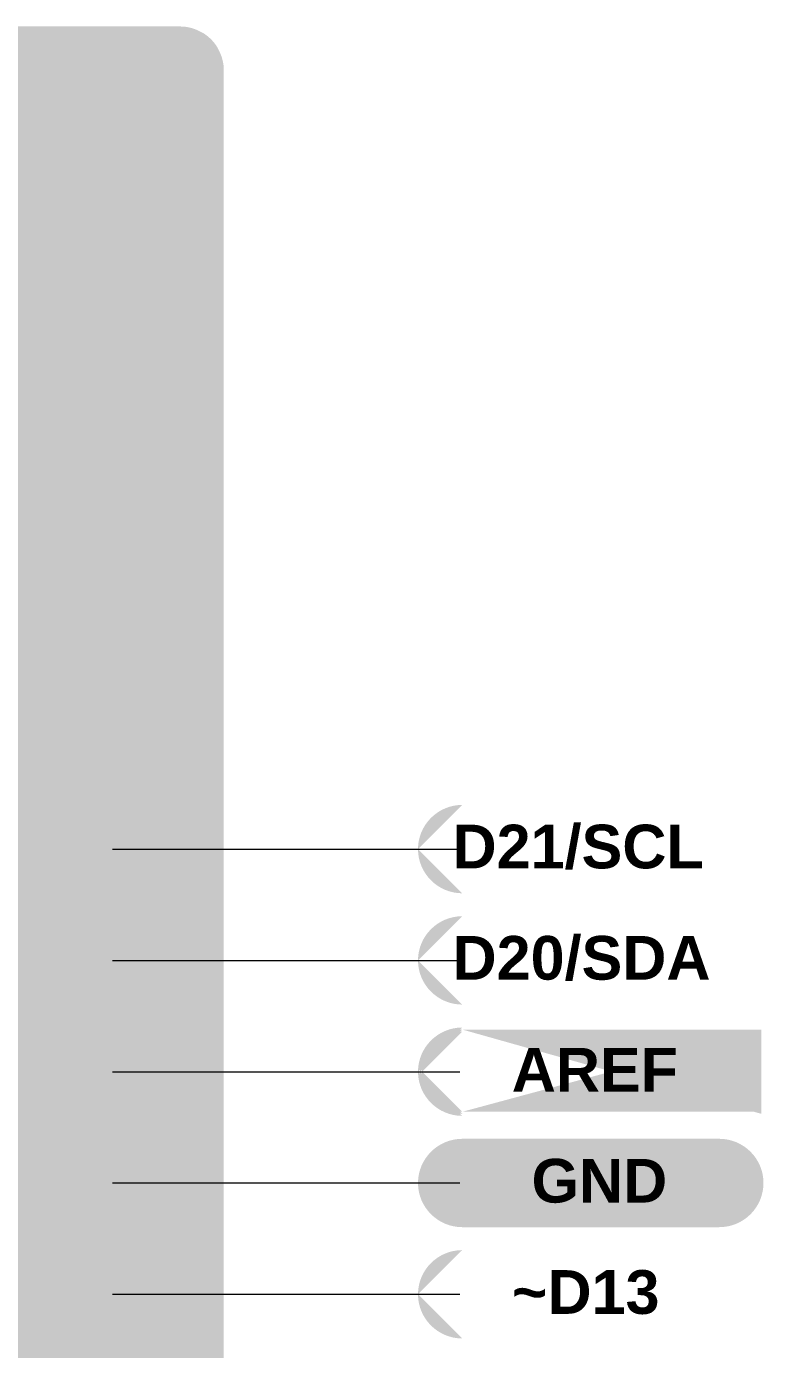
# Model space of a CAD drawing. Header units: millimetres. Extents: x 1 to 623, y -49 to 60.
# Drawn here: x 348.854 to 350.752, y 25.456 to 28.867 of the extents above; entities that cross this region are included whole.
import ezdxf

# ---------------------------------------------------------------- set-up
doc = ezdxf.new("R2010")
doc.units = ezdxf.units.MM
doc.header["$LTSCALE"] = 0.1
doc.layers.add('PDF6_Geometry', color=7, linetype='Continuous')
doc.layers.add('PDF6_Solid Fills', color=7, linetype='Continuous', true_color=0x8b8f90)
doc.layers.add('PDF6_Text', color=7, linetype='Continuous', true_color=0xffffff)
doc.styles.add('PDF RobotoMono Bold', font='arialbd.ttf')

# ---------------------------------------------------------------- blocks, each defined once
blk = doc.blocks.new('ARDUINO')
at = {"layer": 'PDF6_Solid Fills', "lineweight": 20, "true_color": 0x017481, "transparency": 33554559}
blk.add_hatch(color=136, dxfattribs=at).paths.add_polyline_path([(367.3383, 17.4148), (363.4689, 17.4148), (363.1821, 17.7016), (363.1518, 17.7016), (363.1404, 17.7021), (363.1299, 17.7038), (363.1189, 17.7065), (363.1084, 17.71), (363.0983, 17.7148), (363.0891, 17.7205), (363.0803, 17.7271), (363.072, 17.7345), (363.0645, 17.7429), (363.058, 17.7516), (363.0522, 17.7613), (363.0474, 17.7709), (363.0435, 17.7819), (363.0413, 17.7924), (363.0395, 17.8034), (363.0386, 17.8144), (363.0386, 28.7671), (363.0395, 28.7785), (363.0413, 28.7895), (363.0435, 28.8), (363.0474, 28.8105), (363.0522, 28.8206), (363.058, 28.8302), (363.0645, 28.839), (363.072, 28.8474), (363.0803, 28.8548), (363.0891, 28.8614), (363.0983, 28.8666), (363.1084, 28.8715), (363.1189, 28.8754), (363.1299, 28.878), (363.1404, 28.8798), (363.1518, 28.8802), (368.9457, 28.8802), (368.9567, 28.8798), (368.9676, 28.878), (368.9781, 28.8754), (368.9887, 28.8715), (368.9988, 28.8666), (369.0084, 28.8614), (369.0172, 28.8548), (369.0255, 28.8474), (369.033, 28.839), (369.0396, 28.8302), (369.0448, 28.8206), (369.0496, 28.8105), (369.0536, 28.8), (369.0562, 28.7895), (369.058, 28.7785), (369.0584, 28.7671), (369.058, 28.7671), (369.058, 18.5595), (369.0584, 18.5595), (369.0584, 17.8113), (369.058, 17.8003), (369.0562, 17.7894), (369.0536, 17.7788), (369.0496, 17.7679), (369.0448, 17.7578), (369.0396, 17.7486), (369.033, 17.7398), (369.0255, 17.7315), (369.0172, 17.724), (369.0084, 17.7174), (368.9988, 17.7117), (368.9887, 17.7069), (368.9781, 17.7034), (368.9676, 17.7007), (368.9567, 17.699), (368.9457, 17.6986), (367.6217, 17.6986)])
at = {"layer": 'PDF6_Solid Fills', "lineweight": 20, "true_color": 0x8a7867, "transparency": 33554559}
for points in [[(368.6528, 28.6406), (368.6528, 28.737), (368.5962, 28.737), (368.5962, 28.6406), (368.5962, 28.5442), (368.6528, 28.5442)], [(368.921, 28.6406), (368.921, 28.737), (368.8642, 28.737), (368.8642, 28.6406), (368.8642, 28.5442), (368.921, 28.5442)], [(368.863, 27.9195), (368.863, 27.8231), (368.9196, 27.8231), (368.9196, 27.9195), (368.9196, 28.0159), (368.863, 28.0159)], [(368.8431, 26.6892), (368.8431, 26.8326), (368.8429, 26.8326), (368.6999, 26.8326), (368.6995, 26.8326), (368.6995, 26.6892), (368.6999, 26.6892)], [(368.8431, 26.4026), (368.8431, 26.546), (368.8429, 26.546), (368.6999, 26.546), (368.6995, 26.546), (368.6995, 26.4026), (368.6999, 26.4026)], [(368.8431, 26.1155), (368.8431, 26.2589), (368.8429, 26.2589), (368.6999, 26.2589), (368.6995, 26.2589), (368.6995, 26.1155), (368.6999, 26.1155)], [(368.8431, 25.8285), (368.8431, 25.9719), (368.8429, 25.9719), (368.6999, 25.9719), (368.6995, 25.9719), (368.6995, 25.8285), (368.6999, 25.8285)], [(368.8431, 25.5414), (368.8431, 25.6848), (368.8429, 25.6848), (368.6999, 25.6848), (368.6995, 25.6848), (368.6995, 25.5414), (368.6999, 25.5414)]]:
    blk.add_hatch(color=8, dxfattribs=at).paths.add_polyline_path(points)
at = {"layer": 'PDF6_Solid Fills', "lineweight": 20, "true_color": 0xdddede, "transparency": 33554559}
h = blk.add_hatch(color=254, dxfattribs=at)
h.paths.add_polyline_path([(368.8099, 28.28, 0.414306), (368.6239, 28.466)], flags=0)
h.paths.add_polyline_path([(368.6239, 28.094, 0.414138), (368.8099, 28.28)], flags=0)
h.paths.add_polyline_path([(368.4379, 28.28, 0.414062), (368.6239, 28.094)], flags=0)
h.paths.add_polyline_path([(368.6239, 28.466, 0.414231), (368.4379, 28.28)], flags=0)
at = {"layer": 'PDF6_Solid Fills', "lineweight": 20, "true_color": 0xffffff, "transparency": 33554559}
blk.add_hatch(color=7, dxfattribs=at).paths.add_polyline_path([(368.7715, 26.9799, 0.414138), (368.9521, 27.1604), (368.9521, 27.1604, 0.414287), (368.7715, 27.341), (368.7715, 27.341, 0.4142), (368.5909, 27.1604), (368.5909, 27.1604, 0.414051)])
at = {"layer": 'PDF6_Solid Fills', "lineweight": 20, "transparency": 33554559}
h = blk.add_hatch(color=7, dxfattribs=at)
h.paths.add_polyline_path([(370.4485, 26.6457), (369.6725, 26.6457)], flags=0)
h.paths.add_polyline_path([(369.5586, 26.7596, 0.412497), (369.6725, 26.6457)], flags=0)
h.paths.add_polyline_path([(369.6725, 26.8735, 0.412497), (369.5586, 26.7596)], flags=0)
h.paths.add_polyline_path([(369.6725, 26.8735), (370.4485, 26.8735)], flags=0)
h = blk.add_hatch(color=7, dxfattribs=at)
h.paths.add_polyline_path([(370.4485, 26.3588), (369.6725, 26.3588)], flags=0)
h.paths.add_polyline_path([(369.5586, 26.4727, 0.412497), (369.6725, 26.3588)], flags=0)
h.paths.add_polyline_path([(369.6725, 26.5866, 0.412497), (369.5586, 26.4727)], flags=0)
h.paths.add_polyline_path([(369.6725, 26.5866), (370.4485, 26.5866)], flags=0)
at = {"layer": 'PDF6_Solid Fills', "lineweight": 20, "true_color": 0xd35400, "transparency": 33554559}
h = blk.add_hatch(color=32, dxfattribs=at)
h.paths.add_polyline_path([(370.4485, 26.2997), (369.6725, 26.2997)], flags=0)
h.paths.add_polyline_path([(369.6725, 26.2997, 0.412527), (369.5586, 26.1858)], flags=0)
h.paths.add_polyline_path([(369.5586, 26.1858, 0.412527), (369.6725, 26.0719)], flags=0)
h.paths.add_polyline_path([(369.6725, 26.0719), (370.4485, 26.0719)], flags=0)
h.paths.add_polyline_path([(370.4381, 26.2893), (370.4381, 26.0824), (369.6725, 26.0824)], flags=0)
h.paths.add_polyline_path([(369.569, 26.1858, 0.413588), (369.6725, 26.0824)], flags=0)
h.paths.add_polyline_path([(369.6725, 26.2893, 0.413588), (369.569, 26.1858)], flags=0)
h.paths.add_polyline_path([(369.6725, 26.2893), (370.4381, 26.2893)], flags=0)
at = {"layer": 'PDF6_Solid Fills', "lineweight": 20, "transparency": 33554559}
h = blk.add_hatch(color=7, dxfattribs=at)
h.paths.add_polyline_path([(369.5638, 26.1858, 0.413535), (369.6725, 26.0771)], flags=0)
h.paths.add_polyline_path([(369.6725, 26.2945, 0.413535), (369.5638, 26.1858)], flags=0)
at = {"layer": 'PDF6_Solid Fills', "lineweight": 20, "true_color": 0x171e21, "transparency": 33554559}
blk.add_hatch(color=250, dxfattribs=at).paths.add_polyline_path([(370.3347, 25.785), (369.6725, 25.785), (369.6725, 25.785, -0.412459), (369.5586, 25.8989), (369.5586, 25.8989, -0.412459), (369.6725, 26.0128), (369.6725, 26.0128), (370.3347, 26.0128), (370.3347, 26.0128, -0.414243), (370.4485, 25.8989), (370.4485, 25.8989, -0.414243)])
at = {"layer": 'PDF6_Solid Fills', "lineweight": 20, "transparency": 33554559}
h = blk.add_hatch(color=7, dxfattribs=at)
h.paths.add_polyline_path([(370.4485, 25.4981), (369.6725, 25.4981)], flags=0)
h.paths.add_polyline_path([(369.5586, 25.612, 0.412497), (369.6725, 25.4981)], flags=0)
h.paths.add_polyline_path([(369.6725, 25.7259, 0.412497), (369.5586, 25.612)], flags=0)
h.paths.add_polyline_path([(369.6725, 25.7259), (370.4485, 25.7259)], flags=0)
at = {"layer": 'PDF6_Geometry', "color": 7, "lineweight": 20, "true_color": 0xffffff}
for points in [[(368.7716, 26.7596), (369.6665, 26.7596)], [(368.7716, 26.4727), (369.6665, 26.4727)], [(368.7716, 26.1858), (369.6665, 26.1858)], [(368.7716, 25.8989), (369.6665, 25.8989)], [(368.7716, 25.612), (369.6665, 25.612)]]:
    blk.add_lwpolyline(points, dxfattribs=at)
at = {"layer": 'PDF6_Geometry', "color": 9, "lineweight": 20, "true_color": 0xbcc6c6}
for points in [[(368.7716, 26.7596), (369.6665, 26.7596)], [(368.7716, 26.4727), (369.6665, 26.4727)], [(368.7716, 26.1858), (369.6665, 26.1858)], [(368.7716, 25.8989), (369.6665, 25.8989)], [(368.7716, 25.612), (369.6665, 25.612)]]:
    blk.add_lwpolyline(points, dxfattribs=at)
at = {"layer": 'PDF6_Solid Fills', "color": 253, "lineweight": 20, "true_color": 0x9da0a1, "transparency": 33554559}
for points in [[(368.6958, 28.665), (368.5519, 28.665), (368.6959, 28.809), (368.5519, 28.8089)], [(368.82, 28.809), (368.9639, 28.809), (368.82, 28.6651), (368.9639, 28.6651)], [(368.9639, 27.7511), (368.82, 27.7511), (368.9639, 27.895), (368.82, 27.895)]]:
    blk.add_solid(points, dxfattribs=at)
at = {"layer": 'PDF6_Solid Fills', "lineweight": 20, "transparency": 33554559}
blk.add_solid([(368.2839, 28.62), (368.9639, 28.62), (368.2839, 27.9401), (368.9639, 27.9401)], dxfattribs=at)
at = {"layer": 'PDF6_Solid Fills', "color": 28, "lineweight": 20, "true_color": 0x11100d, "transparency": 33554559}
for points in [[(368.9145, 26.9043), (368.6278, 26.9043), (368.9145, 26.6176), (368.6278, 26.6176)], [(368.9145, 26.9043), (368.6278, 26.9043), (368.9145, 26.6176), (368.6278, 26.6176)], [(368.9145, 26.6176), (368.6278, 26.6176), (368.9145, 26.331), (368.6278, 26.331)], [(368.9145, 26.6176), (368.6278, 26.6176), (368.9145, 26.331), (368.6278, 26.331)], [(368.9145, 26.3305), (368.6278, 26.3305), (368.9145, 26.0439), (368.6278, 26.0439)], [(368.9145, 26.3305), (368.6278, 26.3305), (368.9145, 26.0439), (368.6278, 26.0439)], [(368.9145, 26.0435), (368.6278, 26.0435), (368.9145, 25.7569), (368.6278, 25.7569)], [(368.9145, 26.0435), (368.6278, 26.0435), (368.9145, 25.7569), (368.6278, 25.7569)], [(368.9145, 25.7564), (368.6278, 25.7564), (368.9145, 25.4698), (368.6278, 25.4698)], [(368.9145, 25.7564), (368.6278, 25.7564), (368.9145, 25.4698), (368.6278, 25.4698)]]:
    blk.add_solid(points, dxfattribs=at)
at = {"layer": 'PDF6_Solid Fills', "color": 32, "lineweight": 20, "true_color": 0xe5540f, "transparency": 33554559}
for points in [[(368.9145, 26.9043), (368.6278, 26.9043), (368.9145, 26.6176), (368.6278, 26.6176)], [(368.9145, 26.9043), (368.6278, 26.9043), (368.9145, 26.6176), (368.6278, 26.6176)], [(368.9145, 26.6176), (368.6278, 26.6176), (368.9145, 26.331), (368.6278, 26.331)], [(368.9145, 26.6176), (368.6278, 26.6176), (368.9145, 26.331), (368.6278, 26.331)], [(368.9145, 26.3305), (368.6278, 26.3305), (368.9145, 26.0439), (368.6278, 26.0439)], [(368.9145, 26.3305), (368.6278, 26.3305), (368.9145, 26.0439), (368.6278, 26.0439)], [(368.9145, 26.0435), (368.6278, 26.0435), (368.9145, 25.7569), (368.6278, 25.7569)], [(368.9145, 26.0435), (368.6278, 26.0435), (368.9145, 25.7569), (368.6278, 25.7569)], [(368.9145, 25.7564), (368.6278, 25.7564), (368.9145, 25.4698), (368.6278, 25.4698)], [(368.9145, 25.7564), (368.6278, 25.7564), (368.9145, 25.4698), (368.6278, 25.4698)]]:
    blk.add_solid(points, dxfattribs=at)
at = {"layer": 'PDF6_Solid Fills', "color": 136, "lineweight": 20, "true_color": 0x017481, "transparency": 33554559}
for points in [[(368.9145, 26.9043), (368.6278, 26.9043), (368.9145, 26.6176), (368.6278, 26.6176)], [(368.9145, 26.6176), (368.6278, 26.6176), (368.9145, 26.331), (368.6278, 26.331)], [(368.9145, 26.3305), (368.6278, 26.3305), (368.9145, 26.0439), (368.6278, 26.0439)], [(368.9145, 26.0435), (368.6278, 26.0435), (368.9145, 25.7569), (368.6278, 25.7569)], [(368.9145, 25.7564), (368.6278, 25.7564), (368.9145, 25.4698), (368.6278, 25.4698)]]:
    blk.add_solid(points, dxfattribs=at)
at = {"layer": 'PDF6_Solid Fills', "color": 7, "lineweight": 20, "transparency": 33554559}
blk.add_solid([(369.6725, 26.2945), (370.4433, 26.2945), (370.4433, 26.0771)], dxfattribs=at)
at = {"layer": 'PDF6_Text', "lineweight": 20, "char_height": 0.11263, "attachment_point": 4, "style": 'PDF RobotoMono Bold'}
for s, insert in [('D21/SCL', (369.6476, 26.7646)), ('D20/SDA', (369.6476, 26.4777)), ('GND', (369.851, 25.9039)), ('~D13', (369.8002, 25.617))]:
    blk.add_mtext(s, dxfattribs=dict(at, insert=insert))
at = {"layer": 'PDF6_Text', "color": 32, "lineweight": 20, "true_color": 0xd35400, "insert": (369.8002, 26.1908), "char_height": 0.11263, "attachment_point": 4, "style": 'PDF RobotoMono Bold'}
blk.add_mtext('AREF', dxfattribs=at)

msp = doc.modelspace()

# ---------------------------------------------------------------- block references
msp.add_blockref('ARDUINO', (-19.6966, -0.0135))

doc.saveas('drawing.dxf')
